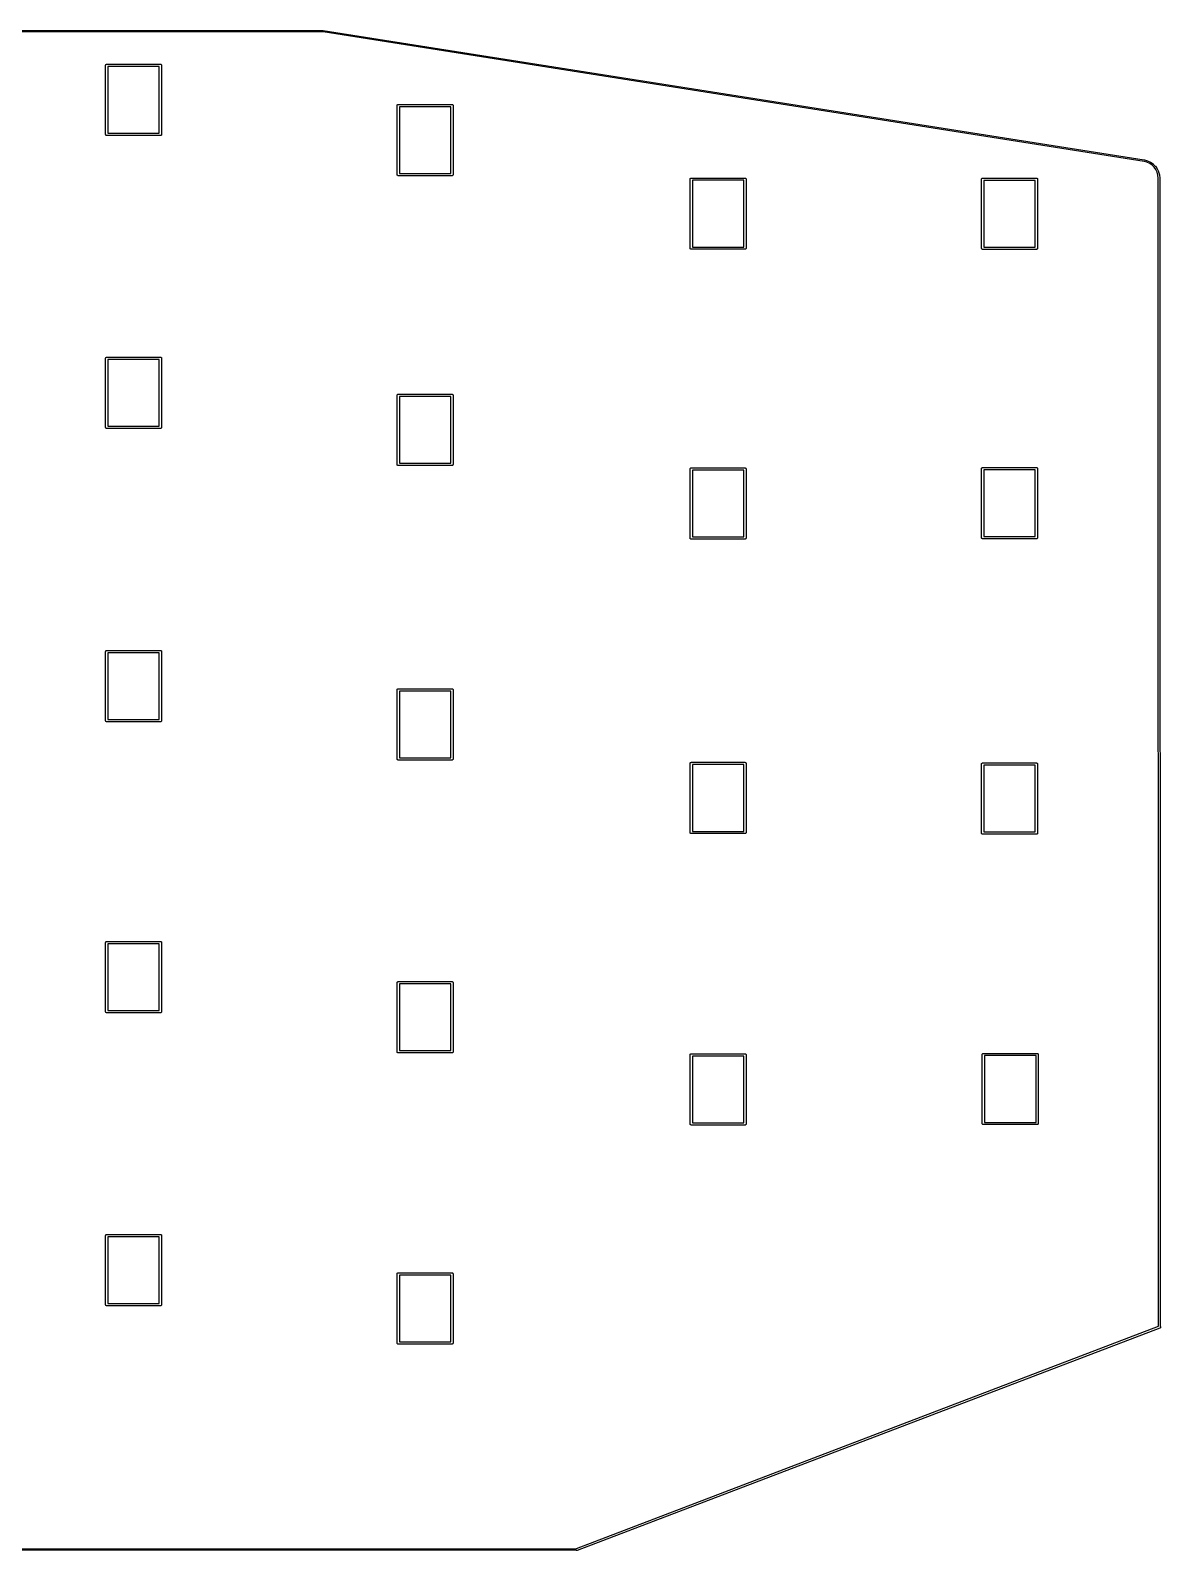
# Model space of a CAD drawing. Extents: x 78 to 226, y -147 to -35.
# Drawn here: x 151.9 to 225.5, y -134.1 to -34.9 of the extents above; entities that cross this region are included whole.
import ezdxf

# ---------------------------------------------------------------- set-up
doc = ezdxf.new("R2010")
doc.units = 0
doc.layers.add('BLACK', color=7, linetype='CONTINUOUS')

msp = doc.modelspace()

# ---------------------------------------------------------------- linework, layer by layer
at = {"layer": 'BLACK', "linetype": 'CONTINUOUS'}
for p, q in [((149.001, -34.95), (170.947, -34.95)), ((170.946, -35.05), (149.001, -35.05)), ((224.465, -43.4942), (170.946, -35.05)), ((170.947, -34.95), (170.948, -34.9498)), ((170.948, -34.9498), (170.951, -34.95)), ((170.951, -34.95), (170.952, -34.95)), ((170.952, -34.95), (170.954, -34.9501)), ((170.954, -34.9501), (170.955, -34.9502)), ((170.955, -34.9502), (170.956, -34.9504)), ((170.956, -34.9504), (170.96, -34.9507)), ((170.96, -34.9507), (170.961, -34.9511)), ((170.961, -34.9511), (224.484, -43.3958)), ((156.775, -37.2308), (156.776, -37.2161)), ((156.775, -37.2345), (156.775, -37.2308)), ((156.775, -41.7271), (156.775, -37.2345)), ((156.776, -37.2161), (156.78, -37.202)), ((156.78, -37.202), (156.787, -37.1889)), ((156.787, -37.1889), (156.797, -37.1775)), ((156.797, -37.1775), (156.808, -37.1681)), ((156.808, -37.1681), (156.821, -37.1612)), ((156.821, -37.1612), (156.835, -37.1569)), ((156.835, -37.1569), (156.846, -37.1558)), ((156.846, -37.1558), (156.85, -37.1554)), ((156.85, -37.1554), (156.854, -37.1558)), ((156.854, -37.1558), (160.346, -37.1558)), ((156.925, -37.3058), (156.925, -41.6558)), ((160.275, -37.3058), (156.925, -37.3058)), ((160.275, -41.6558), (160.275, -37.3058)), ((160.346, -37.1558), (160.35, -37.1554)), ((160.35, -37.1554), (160.354, -37.1558)), ((160.354, -37.1558), (160.365, -37.1569)), ((160.365, -37.1569), (160.379, -37.1612)), ((160.379, -37.1612), (160.392, -37.1681)), ((160.392, -37.1681), (160.403, -37.1775)), ((160.403, -37.1775), (160.413, -37.1889)), ((160.413, -37.1889), (160.42, -37.202)), ((160.42, -37.202), (160.424, -37.2161)), ((160.424, -37.2161), (160.425, -37.2308)), ((160.425, -37.2308), (160.425, -37.2345)), ((160.425, -37.2345), (160.425, -41.7271)), ((175.775, -39.85), (175.776, -39.8353)), ((175.775, -39.8537), (175.775, -39.85)), ((175.775, -44.3463), (175.775, -39.8537)), ((175.776, -39.8353), (175.78, -39.8212)), ((175.78, -39.8212), (175.787, -39.8081)), ((175.787, -39.8081), (175.797, -39.7967)), ((175.797, -39.7967), (175.808, -39.7873)), ((175.808, -39.7873), (175.821, -39.7804)), ((175.821, -39.7804), (175.835, -39.7761)), ((175.835, -39.7761), (175.846, -39.775)), ((175.846, -39.775), (175.85, -39.7746)), ((175.85, -39.7746), (175.854, -39.775)), ((175.854, -39.775), (179.346, -39.775)), ((175.925, -39.925), (175.925, -44.275)), ((179.275, -39.925), (175.925, -39.925)), ((179.275, -44.275), (179.275, -39.925)), ((179.346, -39.775), (179.35, -39.7746)), ((179.35, -39.7746), (179.354, -39.775)), ((179.354, -39.775), (179.365, -39.7761)), ((179.365, -39.7761), (179.379, -39.7804)), ((179.379, -39.7804), (179.392, -39.7873)), ((179.392, -39.7873), (179.403, -39.7967)), ((179.403, -39.7967), (179.413, -39.8081)), ((179.413, -39.8081), (179.42, -39.8212)), ((179.42, -39.8212), (179.424, -39.8353)), ((179.424, -39.8353), (179.425, -39.85)), ((179.425, -39.85), (179.425, -39.8537)), ((179.425, -39.8537), (179.425, -44.3463)), ((156.775, -41.7308), (156.775, -41.7271)), ((156.776, -41.7455), (156.775, -41.7308)), ((156.78, -41.7596), (156.776, -41.7455)), ((156.787, -41.7727), (156.78, -41.7596)), ((156.797, -41.7841), (156.787, -41.7727)), ((156.808, -41.7935), (156.797, -41.7841)), ((156.821, -41.8004), (156.808, -41.7935)), ((156.835, -41.8047), (156.821, -41.8004)), ((156.85, -41.8062), (156.835, -41.8047)), ((156.854, -41.8058), (156.85, -41.8062)), ((160.346, -41.8058), (156.854, -41.8058)), ((156.925, -41.6558), (160.275, -41.6558)), ((160.35, -41.8062), (160.346, -41.8058)), ((160.354, -41.8058), (160.35, -41.8062)), ((160.365, -41.8047), (160.354, -41.8058)), ((160.379, -41.8004), (160.365, -41.8047)), ((160.392, -41.7935), (160.379, -41.8004)), ((160.403, -41.7841), (160.392, -41.7935)), ((160.413, -41.7727), (160.403, -41.7841)), ((160.42, -41.7596), (160.413, -41.7727)), ((160.424, -41.7455), (160.42, -41.7596)), ((160.425, -41.7308), (160.424, -41.7455)), ((160.425, -41.7271), (160.425, -41.7308)), ((224.66, -43.5441), (224.465, -43.4942)), ((224.484, -43.3958), (224.485, -43.3961)), ((224.485, -43.3961), (224.486, -43.3961)), ((224.486, -43.3961), (224.486, -43.3961)), ((224.486, -43.3961), (224.488, -43.3968)), ((224.488, -43.3968), (224.687, -43.4476)), ((224.837, -43.6251), (224.66, -43.5441)), ((224.687, -43.4476), (224.689, -43.4479)), ((224.689, -43.4479), (224.691, -43.4488)), ((224.691, -43.4488), (224.692, -43.4489)), ((224.692, -43.4489), (224.694, -43.4497)), ((224.694, -43.4497), (224.696, -43.4503)), ((224.696, -43.4503), (224.696, -43.4505)), ((224.696, -43.4505), (224.699, -43.4515)), ((224.699, -43.4515), (224.701, -43.4525)), ((224.701, -43.4525), (224.88, -43.5348)), ((224.88, -43.5348), (224.882, -43.5354)), ((224.882, -43.5354), (224.884, -43.5368)), ((224.884, -43.5368), (224.885, -43.537)), ((224.885, -43.537), (224.887, -43.538)), ((224.887, -43.538), (224.888, -43.539)), ((224.888, -43.539), (224.889, -43.5393)), ((224.889, -43.5393), (224.891, -43.5408)), ((224.891, -43.5408), (224.893, -43.5421)), ((224.893, -43.5421), (225.053, -43.6528)), ((175.775, -44.35), (175.775, -44.3463)), ((175.776, -44.3647), (175.775, -44.35)), ((175.78, -44.3788), (175.776, -44.3647)), ((175.787, -44.3919), (175.78, -44.3788)), ((175.793, -44.3994), (175.787, -44.3919)), ((175.797, -44.4033), (175.793, -44.3994)), ((175.808, -44.4127), (175.797, -44.4033)), ((175.821, -44.4196), (175.808, -44.4127)), ((175.835, -44.4239), (175.821, -44.4196)), ((175.85, -44.4254), (175.835, -44.4239)), ((175.854, -44.425), (175.85, -44.4254)), ((179.346, -44.425), (175.854, -44.425)), ((175.925, -44.275), (179.275, -44.275)), ((179.35, -44.4254), (179.346, -44.425)), ((179.354, -44.425), (179.35, -44.4254)), ((179.359, -44.4244), (179.354, -44.425)), ((179.365, -44.4239), (179.359, -44.4244)), ((179.379, -44.4196), (179.365, -44.4239)), ((179.392, -44.4127), (179.379, -44.4196)), ((179.403, -44.4033), (179.392, -44.4127)), ((179.413, -44.3919), (179.403, -44.4033)), ((179.42, -44.3788), (179.413, -44.3919)), ((179.424, -44.3647), (179.42, -44.3788)), ((179.425, -44.3537), (179.424, -44.3647)), ((179.425, -44.3463), (179.425, -44.35)), ((179.425, -44.35), (179.425, -44.3537)), ((179.425, -44.3537), (179.425, -44.3537)), ((194.887, -44.6081), (194.897, -44.5967)), ((194.897, -44.5967), (194.908, -44.5873)), ((194.908, -44.5873), (194.921, -44.5804)), ((194.921, -44.5804), (194.935, -44.5761)), ((194.935, -44.5761), (194.946, -44.575)), ((194.946, -44.575), (194.95, -44.5746)), ((194.95, -44.5746), (194.954, -44.575)), ((194.954, -44.575), (198.446, -44.575)), ((198.446, -44.575), (198.45, -44.5746)), ((198.45, -44.5746), (198.454, -44.575)), ((198.454, -44.575), (198.465, -44.5761)), ((198.465, -44.5761), (198.479, -44.5804)), ((198.479, -44.5804), (198.492, -44.5873)), ((198.492, -44.5873), (198.503, -44.5967)), ((198.503, -44.5967), (198.513, -44.6081)), ((213.887, -44.6095), (213.897, -44.5981)), ((213.897, -44.5981), (213.908, -44.5887)), ((213.908, -44.5887), (213.921, -44.5818)), ((213.921, -44.5818), (213.935, -44.5775)), ((213.935, -44.5775), (213.946, -44.5764)), ((213.946, -44.5764), (213.95, -44.576)), ((213.95, -44.576), (213.954, -44.5764)), ((213.954, -44.5764), (217.446, -44.5764)), ((217.446, -44.5764), (217.45, -44.576)), ((217.45, -44.576), (217.454, -44.5764)), ((217.454, -44.5764), (217.465, -44.5775)), ((217.465, -44.5775), (217.479, -44.5818)), ((217.479, -44.5818), (217.492, -44.5887)), ((217.492, -44.5887), (217.503, -44.5981)), ((217.503, -44.5981), (217.513, -44.6095)), ((224.995, -43.7342), (224.837, -43.6251)), ((225.13, -43.8681), (224.995, -43.7342)), ((225.053, -43.6528), (225.054, -43.6537)), ((225.054, -43.6537), (225.057, -43.6556)), ((225.057, -43.6556), (225.057, -43.6559)), ((225.057, -43.6559), (225.059, -43.6571)), ((225.059, -43.6571), (225.06, -43.6583)), ((225.06, -43.6583), (225.06, -43.6587)), ((225.06, -43.6587), (225.063, -43.6607)), ((225.063, -43.6607), (225.064, -43.6622)), ((225.064, -43.6622), (225.201, -43.7979)), ((225.241, -44.0233), (225.13, -43.8681)), ((225.201, -43.7979), (225.203, -43.799)), ((225.203, -43.799), (225.205, -43.8013)), ((225.205, -43.8013), (225.205, -43.8017)), ((225.205, -43.8017), (225.206, -43.8032)), ((225.206, -43.8032), (225.208, -43.8046)), ((225.208, -43.8046), (225.208, -43.8051)), ((225.208, -43.8051), (225.21, -43.8074)), ((225.21, -43.8074), (225.211, -43.8091)), ((225.211, -43.8091), (225.323, -43.9663)), ((225.323, -44.1962), (225.241, -44.0233)), ((225.323, -43.9663), (225.324, -43.9677)), ((225.375, -44.3836), (225.323, -44.1962)), ((225.324, -43.9677), (225.326, -43.9703)), ((225.326, -43.9703), (225.326, -43.9708)), ((225.326, -43.9708), (225.327, -43.9724)), ((225.327, -43.9724), (225.328, -43.974)), ((225.328, -43.974), (225.328, -43.9746)), ((225.328, -43.9746), (225.33, -43.9772)), ((225.33, -43.9772), (225.33, -43.979)), ((225.33, -43.979), (225.414, -44.1545)), ((225.393, -44.5842), (225.375, -44.3836)), ((225.42, -119.439), (225.393, -44.5842)), ((225.414, -44.1545), (225.415, -44.1561)), ((225.415, -44.1561), (225.416, -44.1589)), ((225.416, -44.1589), (225.416, -44.1593)), ((225.416, -44.1593), (225.417, -44.1612)), ((225.417, -44.1612), (225.418, -44.163)), ((225.418, -44.163), (225.418, -44.1635)), ((225.418, -44.1635), (225.419, -44.1663)), ((225.419, -44.1663), (225.419, -44.1682)), ((225.419, -44.1682), (225.472, -44.3585)), ((225.472, -44.3585), (225.473, -44.3604)), ((225.473, -44.3604), (225.473, -44.3632)), ((225.473, -44.3632), (225.473, -44.3636)), ((225.473, -44.3636), (225.474, -44.3656)), ((225.474, -44.3656), (225.474, -44.3676)), ((225.474, -44.3676), (225.474, -44.368)), ((225.474, -44.368), (225.474, -44.3709)), ((225.474, -44.3709), (225.474, -44.3729)), ((225.474, -44.3729), (225.493, -44.5772)), ((225.493, -44.5772), (225.493, -44.5794)), ((225.493, -44.5794), (225.493, -44.5796)), ((225.493, -44.5796), (225.493, -44.5798)), ((225.493, -44.5798), (225.493, -44.5819)), ((225.493, -44.5819), (225.52, -119.444)), ((194.875, -44.65), (194.876, -44.6353)), ((194.875, -44.6537), (194.875, -44.65)), ((194.875, -49.1463), (194.875, -44.6537)), ((194.876, -44.6353), (194.88, -44.6212)), ((194.88, -44.6212), (194.887, -44.6081)), ((195.025, -44.725), (195.025, -49.075)), ((198.375, -44.725), (195.025, -44.725)), ((198.375, -49.075), (198.375, -44.725)), ((198.513, -44.6081), (198.52, -44.6212)), ((198.52, -44.6212), (198.524, -44.6353)), ((198.524, -44.6353), (198.525, -44.65)), ((198.525, -44.65), (198.525, -44.6537)), ((198.525, -44.6537), (198.525, -49.1463)), ((213.875, -44.6514), (213.876, -44.6367)), ((213.875, -44.6551), (213.875, -44.6514)), ((213.875, -49.1477), (213.875, -44.6551)), ((213.876, -44.6367), (213.88, -44.6226)), ((213.88, -44.6226), (213.887, -44.6095)), ((214.025, -44.7264), (214.025, -49.0764)), ((217.375, -44.7264), (214.025, -44.7264)), ((217.375, -49.0764), (217.375, -44.7264)), ((217.513, -44.6095), (217.52, -44.6226)), ((217.52, -44.6226), (217.524, -44.6367)), ((217.524, -44.6367), (217.525, -44.6514)), ((217.525, -44.6514), (217.525, -44.6551)), ((217.525, -44.6551), (217.525, -49.1477)), ((194.875, -49.15), (194.875, -49.1463)), ((194.876, -49.1647), (194.875, -49.15)), ((194.88, -49.1788), (194.876, -49.1647)), ((194.887, -49.1919), (194.88, -49.1788)), ((194.897, -49.2033), (194.887, -49.1919)), ((194.908, -49.2127), (194.897, -49.2033)), ((194.921, -49.2196), (194.908, -49.2127)), ((194.935, -49.2239), (194.921, -49.2196)), ((194.95, -49.2254), (194.935, -49.2239)), ((194.954, -49.225), (194.95, -49.2254)), ((198.446, -49.225), (194.954, -49.225)), ((195.025, -49.075), (198.375, -49.075)), ((198.45, -49.2254), (198.446, -49.225)), ((198.454, -49.225), (198.45, -49.2254)), ((198.465, -49.2239), (198.454, -49.225)), ((198.479, -49.2196), (198.465, -49.2239)), ((198.492, -49.2127), (198.479, -49.2196)), ((198.503, -49.2033), (198.492, -49.2127)), ((198.513, -49.1919), (198.503, -49.2033)), ((198.52, -49.1788), (198.513, -49.1919)), ((198.524, -49.1647), (198.52, -49.1788)), ((198.525, -49.15), (198.524, -49.1647)), ((198.525, -49.1463), (198.525, -49.15)), ((213.875, -49.1514), (213.875, -49.1477)), ((213.876, -49.1661), (213.875, -49.1514)), ((213.88, -49.1802), (213.876, -49.1661)), ((213.887, -49.1933), (213.88, -49.1802)), ((213.896, -49.2033), (213.887, -49.1933)), ((213.897, -49.2047), (213.896, -49.2033)), ((213.908, -49.2141), (213.897, -49.2047)), ((213.921, -49.221), (213.908, -49.2141)), ((213.935, -49.2253), (213.921, -49.221)), ((213.95, -49.2268), (213.935, -49.2253)), ((213.954, -49.2264), (213.95, -49.2268)), ((217.446, -49.2264), (213.954, -49.2264)), ((214.025, -49.0764), (217.375, -49.0764)), ((217.45, -49.2268), (217.446, -49.2264)), ((217.454, -49.2264), (217.45, -49.2268)), ((217.465, -49.2253), (217.454, -49.2264)), ((217.479, -49.221), (217.465, -49.2253)), ((217.492, -49.2141), (217.479, -49.221)), ((217.503, -49.2047), (217.492, -49.2141)), ((217.513, -49.1933), (217.503, -49.2047)), ((217.52, -49.1802), (217.513, -49.1933)), ((217.524, -49.1661), (217.52, -49.1802)), ((217.525, -49.1514), (217.524, -49.1661)), ((217.525, -49.1477), (217.525, -49.1514)), ((156.775, -56.3308), (156.776, -56.3161)), ((156.775, -56.3345), (156.775, -56.3308)), ((156.775, -60.8271), (156.775, -56.3345)), ((156.776, -56.3161), (156.78, -56.302)), ((156.78, -56.302), (156.787, -56.2889)), ((156.787, -56.2889), (156.797, -56.2775)), ((156.797, -56.2775), (156.808, -56.2681)), ((156.808, -56.2681), (156.821, -56.2612)), ((156.821, -56.2612), (156.835, -56.2569)), ((156.835, -56.2569), (156.846, -56.2558)), ((156.846, -56.2558), (156.85, -56.2554)), ((156.85, -56.2554), (156.854, -56.2558)), ((156.854, -56.2558), (160.346, -56.2558)), ((156.925, -56.4058), (156.925, -60.7558)), ((160.275, -56.4058), (156.925, -56.4058)), ((160.275, -60.7558), (160.275, -56.4058)), ((160.346, -56.2558), (160.35, -56.2554)), ((160.35, -56.2554), (160.354, -56.2558)), ((160.354, -56.2558), (160.365, -56.2569)), ((160.365, -56.2569), (160.379, -56.2612)), ((160.379, -56.2612), (160.392, -56.2681)), ((160.392, -56.2681), (160.403, -56.2775)), ((160.403, -56.2775), (160.413, -56.2889)), ((160.413, -56.2889), (160.42, -56.302)), ((160.42, -56.302), (160.424, -56.3161)), ((160.424, -56.3161), (160.425, -56.3308)), ((160.425, -56.3308), (160.425, -56.3345)), ((160.425, -56.3345), (160.425, -60.8271)), ((175.775, -58.7484), (175.776, -58.7337)), ((175.775, -58.7521), (175.775, -58.7484)), ((175.775, -63.2447), (175.775, -58.7521)), ((175.776, -58.7337), (175.78, -58.7196)), ((175.78, -58.7196), (175.787, -58.7065)), ((175.787, -58.7065), (175.797, -58.6951)), ((175.797, -58.6951), (175.808, -58.6857)), ((175.808, -58.6857), (175.821, -58.6788)), ((175.821, -58.6788), (175.835, -58.6745)), ((175.835, -58.6745), (175.846, -58.6734)), ((175.846, -58.6734), (175.85, -58.673)), ((175.85, -58.673), (175.854, -58.6734)), ((175.854, -58.6734), (179.346, -58.6734)), ((175.925, -58.8234), (175.925, -63.1734)), ((179.275, -58.8234), (175.925, -58.8234)), ((179.275, -63.1734), (179.275, -58.8234)), ((179.346, -58.6734), (179.35, -58.673)), ((179.35, -58.673), (179.354, -58.6734)), ((179.354, -58.6734), (179.365, -58.6745)), ((179.365, -58.6745), (179.379, -58.6788)), ((179.379, -58.6788), (179.392, -58.6857)), ((179.392, -58.6857), (179.403, -58.6951)), ((179.403, -58.6951), (179.413, -58.7065)), ((179.413, -58.7065), (179.42, -58.7196)), ((179.42, -58.7196), (179.424, -58.7337)), ((179.424, -58.7337), (179.425, -58.7484)), ((179.425, -58.7484), (179.425, -58.7521)), ((179.425, -58.7521), (179.425, -63.2447)), ((156.775, -60.8308), (156.775, -60.8271)), ((156.776, -60.8455), (156.775, -60.8308)), ((156.78, -60.8596), (156.776, -60.8455)), ((156.787, -60.8727), (156.78, -60.8596)), ((156.797, -60.8841), (156.787, -60.8727)), ((156.808, -60.8935), (156.797, -60.8841)), ((156.821, -60.9004), (156.808, -60.8935)), ((156.835, -60.9047), (156.821, -60.9004)), ((156.85, -60.9062), (156.835, -60.9047)), ((156.854, -60.9058), (156.85, -60.9062)), ((160.346, -60.9058), (156.854, -60.9058)), ((156.925, -60.7558), (160.275, -60.7558)), ((160.35, -60.9062), (160.346, -60.9058)), ((160.354, -60.9058), (160.35, -60.9062)), ((160.365, -60.9047), (160.354, -60.9058)), ((160.379, -60.9004), (160.365, -60.9047)), ((160.392, -60.8935), (160.379, -60.9004)), ((160.403, -60.8841), (160.392, -60.8935)), ((160.413, -60.8727), (160.403, -60.8841)), ((160.42, -60.8596), (160.413, -60.8727)), ((160.424, -60.8455), (160.42, -60.8596)), ((160.425, -60.8308), (160.424, -60.8455)), ((160.425, -60.8271), (160.425, -60.8308)), ((175.775, -63.2484), (175.775, -63.2447)), ((175.776, -63.2631), (175.775, -63.2484)), ((175.78, -63.2772), (175.776, -63.2631)), ((175.787, -63.2903), (175.78, -63.2772)), ((175.797, -63.3017), (175.787, -63.2903)), ((175.808, -63.3111), (175.797, -63.3017)), ((175.821, -63.318), (175.808, -63.3111)), ((175.835, -63.3223), (175.821, -63.318)), ((175.85, -63.3238), (175.835, -63.3223)), ((175.854, -63.3234), (175.85, -63.3238)), ((179.346, -63.3234), (175.854, -63.3234)), ((175.925, -63.1734), (179.275, -63.1734)), ((179.35, -63.3238), (179.346, -63.3234)), ((179.354, -63.3234), (179.35, -63.3238)), ((179.365, -63.3223), (179.354, -63.3234)), ((179.379, -63.318), (179.365, -63.3223)), ((179.392, -63.3111), (179.379, -63.318)), ((179.403, -63.3017), (179.392, -63.3111)), ((179.413, -63.2903), (179.403, -63.3017)), ((179.42, -63.2772), (179.413, -63.2903)), ((179.424, -63.2631), (179.42, -63.2772)), ((179.425, -63.2484), (179.424, -63.2631)), ((179.425, -63.2447), (179.425, -63.2484)), ((194.875, -63.55), (194.876, -63.5353)), ((194.875, -63.5537), (194.875, -63.55)), ((194.875, -68.0463), (194.875, -63.5537)), ((194.876, -63.5353), (194.88, -63.5212)), ((194.88, -63.5212), (194.887, -63.5081)), ((194.887, -63.5081), (194.897, -63.4967)), ((194.897, -63.4967), (194.908, -63.4873)), ((194.908, -63.4873), (194.921, -63.4804)), ((194.921, -63.4804), (194.935, -63.4761)), ((194.935, -63.4761), (194.946, -63.475)), ((194.946, -63.475), (194.95, -63.4746)), ((194.95, -63.4746), (194.954, -63.475)), ((194.954, -63.475), (198.446, -63.475)), ((195.025, -63.625), (195.025, -67.975)), ((198.375, -63.625), (195.025, -63.625)), ((198.375, -67.975), (198.375, -63.625)), ((198.446, -63.475), (198.45, -63.4746)), ((198.45, -63.4746), (198.454, -63.475)), ((198.454, -63.475), (198.465, -63.4761)), ((198.465, -63.4761), (198.479, -63.4804)), ((198.479, -63.4804), (198.492, -63.4873)), ((198.492, -63.4873), (198.503, -63.4967)), ((198.503, -63.4967), (198.513, -63.5081)), ((198.513, -63.5081), (198.52, -63.5212)), ((198.52, -63.5212), (198.524, -63.5353)), ((198.524, -63.5353), (198.525, -63.55)), ((198.525, -63.55), (198.525, -63.5537)), ((198.525, -63.5537), (198.525, -68.0463)), ((213.875, -63.526), (213.876, -63.5113)), ((213.875, -63.5297), (213.875, -63.526)), ((213.875, -68.0223), (213.875, -63.5297)), ((213.876, -63.5113), (213.88, -63.4972)), ((213.88, -63.4972), (213.887, -63.4841)), ((213.887, -63.4841), (213.897, -63.4727)), ((213.897, -63.4727), (213.908, -63.4633)), ((213.908, -63.4633), (213.921, -63.4564)), ((213.921, -63.4564), (213.935, -63.4521)), ((213.935, -63.4521), (213.946, -63.451)), ((213.946, -63.451), (213.95, -63.4506)), ((213.95, -63.4506), (213.954, -63.451)), ((213.954, -63.451), (217.446, -63.451)), ((214.025, -63.601), (214.025, -67.951)), ((217.375, -63.601), (214.025, -63.601)), ((217.375, -67.951), (217.375, -63.601)), ((217.446, -63.451), (217.45, -63.4506)), ((217.45, -63.4506), (217.454, -63.451)), ((217.454, -63.451), (217.465, -63.4521)), ((217.465, -63.4521), (217.479, -63.4564)), ((217.479, -63.4564), (217.492, -63.4633)), ((217.492, -63.4633), (217.503, -63.4727)), ((217.503, -63.4727), (217.513, -63.4841)), ((217.513, -63.4841), (217.52, -63.4972)), ((217.52, -63.4972), (217.524, -63.5113)), ((217.524, -63.5113), (217.525, -63.526)), ((217.525, -63.526), (217.525, -63.5297)), ((217.525, -63.5297), (217.525, -68.0223)), ((194.875, -68.05), (194.875, -68.0463)), ((194.876, -68.0647), (194.875, -68.05)), ((194.88, -68.0788), (194.876, -68.0647)), ((194.887, -68.0919), (194.88, -68.0788)), ((194.895, -68.1014), (194.887, -68.0919)), ((194.897, -68.1033), (194.895, -68.1014)), ((194.908, -68.1127), (194.897, -68.1033)), ((194.921, -68.1196), (194.908, -68.1127)), ((194.935, -68.1239), (194.921, -68.1196)), ((194.95, -68.1254), (194.935, -68.1239)), ((194.954, -68.125), (194.95, -68.1254)), ((198.446, -68.125), (194.954, -68.125)), ((195.025, -67.975), (198.375, -67.975)), ((198.45, -68.1254), (198.446, -68.125)), ((198.454, -68.125), (198.45, -68.1254)), ((198.465, -68.1239), (198.454, -68.125)), ((198.479, -68.1196), (198.465, -68.1239)), ((198.492, -68.1127), (198.479, -68.1196)), ((198.503, -68.1033), (198.492, -68.1127)), ((198.513, -68.0919), (198.503, -68.1033)), ((198.52, -68.0788), (198.513, -68.0919)), ((198.524, -68.0647), (198.52, -68.0788)), ((198.525, -68.05), (198.524, -68.0647)), ((198.525, -68.0463), (198.525, -68.05)), ((213.875, -68.026), (213.875, -68.0223)), ((213.876, -68.0407), (213.875, -68.026)), ((213.88, -68.0548), (213.876, -68.0407)), ((213.887, -68.0679), (213.88, -68.0548)), ((213.896, -68.0788), (213.887, -68.0679)), ((213.897, -68.0793), (213.896, -68.0788)), ((213.908, -68.0887), (213.897, -68.0793)), ((213.921, -68.0956), (213.908, -68.0887)), ((213.935, -68.0999), (213.921, -68.0956)), ((213.95, -68.1014), (213.935, -68.0999)), ((213.954, -68.101), (213.95, -68.1014)), ((217.446, -68.101), (213.954, -68.101)), ((214.025, -67.951), (217.375, -67.951)), ((217.45, -68.1014), (217.446, -68.101)), ((217.454, -68.101), (217.45, -68.1014)), ((217.465, -68.0999), (217.454, -68.101)), ((217.479, -68.0956), (217.465, -68.0999)), ((217.492, -68.0887), (217.479, -68.0956)), ((217.503, -68.0793), (217.492, -68.0887)), ((217.513, -68.0679), (217.503, -68.0793)), ((217.52, -68.0548), (217.513, -68.0679)), ((217.524, -68.0407), (217.52, -68.0548)), ((217.525, -68.026), (217.524, -68.0407)), ((217.525, -68.0223), (217.525, -68.026)), ((156.775, -75.4562), (156.776, -75.4415)), ((156.775, -75.4599), (156.775, -75.4562)), ((156.775, -79.9525), (156.775, -75.4599)), ((156.776, -75.4415), (156.78, -75.4274)), ((156.78, -75.4274), (156.787, -75.4143)), ((156.787, -75.4143), (156.797, -75.4029)), ((156.797, -75.4029), (156.808, -75.3935)), ((156.808, -75.3935), (156.821, -75.3866)), ((156.821, -75.3866), (156.835, -75.3823)), ((156.835, -75.3823), (156.846, -75.3812)), ((156.846, -75.3812), (156.85, -75.3808)), ((156.85, -75.3808), (156.854, -75.3812)), ((156.854, -75.3812), (160.346, -75.3812)), ((156.925, -75.5312), (156.925, -79.8812)), ((160.275, -75.5312), (156.925, -75.5312)), ((160.275, -79.8812), (160.275, -75.5312)), ((160.346, -75.3812), (160.35, -75.3808)), ((160.35, -75.3808), (160.354, -75.3812)), ((160.354, -75.3812), (160.365, -75.3823)), ((160.365, -75.3823), (160.379, -75.3866)), ((160.379, -75.3866), (160.392, -75.3935)), ((160.392, -75.3935), (160.403, -75.4029)), ((160.403, -75.4029), (160.413, -75.4143)), ((160.413, -75.4143), (160.42, -75.4274)), ((160.42, -75.4274), (160.424, -75.4415)), ((160.424, -75.4415), (160.425, -75.4562)), ((160.425, -75.4562), (160.425, -75.4599)), ((160.425, -75.4599), (160.425, -79.9525)), ((175.775, -77.95), (175.776, -77.9353)), ((175.775, -77.9537), (175.775, -77.95)), ((175.775, -82.4463), (175.775, -77.9537)), ((175.776, -77.9353), (175.78, -77.9212)), ((175.78, -77.9212), (175.787, -77.9081)), ((175.787, -77.9081), (175.797, -77.8967)), ((175.797, -77.8967), (175.808, -77.8873)), ((175.808, -77.8873), (175.821, -77.8804)), ((175.821, -77.8804), (175.835, -77.8761)), ((175.835, -77.8761), (175.846, -77.875)), ((175.846, -77.875), (175.85, -77.8746)), ((175.85, -77.8746), (175.854, -77.875)), ((175.854, -77.875), (179.346, -77.875)), ((175.925, -78.025), (175.925, -82.375)), ((179.275, -78.025), (175.925, -78.025)), ((179.275, -82.375), (179.275, -78.025)), ((179.346, -77.875), (179.35, -77.8746)), ((179.35, -77.8746), (179.354, -77.875)), ((179.354, -77.875), (179.365, -77.8761)), ((179.365, -77.8761), (179.379, -77.8804)), ((179.379, -77.8804), (179.392, -77.8873)), ((179.392, -77.8873), (179.403, -77.8967)), ((179.403, -77.8967), (179.413, -77.9081)), ((179.413, -77.9081), (179.42, -77.9212)), ((179.42, -77.9212), (179.424, -77.9353)), ((179.424, -77.9353), (179.425, -77.95)), ((179.425, -77.95), (179.425, -77.9537)), ((179.425, -77.9537), (179.425, -82.4463)), ((156.775, -79.9562), (156.775, -79.9525)), ((156.776, -79.9709), (156.775, -79.9562)), ((156.78, -79.985), (156.776, -79.9709)), ((156.787, -79.9981), (156.78, -79.985)), ((156.797, -80.0095), (156.787, -79.9981)), ((156.808, -80.0189), (156.797, -80.0095)), ((156.821, -80.0258), (156.808, -80.0189)), ((156.835, -80.0301), (156.821, -80.0258)), ((156.85, -80.0316), (156.835, -80.0301)), ((156.854, -80.0312), (156.85, -80.0316)), ((160.346, -80.0312), (156.854, -80.0312)), ((156.925, -79.8812), (160.275, -79.8812)), ((160.35, -80.0316), (160.346, -80.0312)), ((160.354, -80.0312), (160.35, -80.0316)), ((160.365, -80.0301), (160.354, -80.0312)), ((160.379, -80.0258), (160.365, -80.0301)), ((160.392, -80.0189), (160.379, -80.0258)), ((160.403, -80.0095), (160.392, -80.0189)), ((160.413, -79.9981), (160.403, -80.0095)), ((160.42, -79.985), (160.413, -79.9981)), ((160.424, -79.9709), (160.42, -79.985)), ((160.425, -79.9562), (160.424, -79.9709)), ((160.425, -79.9525), (160.425, -79.9562)), ((175.775, -82.45), (175.775, -82.4463)), ((175.776, -82.4647), (175.775, -82.45)), ((175.78, -82.4788), (175.776, -82.4647)), ((175.787, -82.4919), (175.78, -82.4788)), ((175.797, -82.5033), (175.787, -82.4919)), ((175.808, -82.5127), (175.797, -82.5033)), ((175.821, -82.5196), (175.808, -82.5127)), ((175.835, -82.5239), (175.821, -82.5196)), ((175.85, -82.5254), (175.835, -82.5239)), ((175.854, -82.525), (175.85, -82.5254)), ((179.346, -82.525), (175.854, -82.525)), ((175.925, -82.375), (179.275, -82.375)), ((179.35, -82.5254), (179.346, -82.525)), ((179.354, -82.525), (179.35, -82.5254)), ((179.365, -82.5239), (179.354, -82.525)), ((179.379, -82.5196), (179.365, -82.5239)), ((179.392, -82.5127), (179.379, -82.5196)), ((179.403, -82.5033), (179.392, -82.5127)), ((179.413, -82.4919), (179.403, -82.5033)), ((179.42, -82.4788), (179.413, -82.4919)), ((179.424, -82.4647), (179.42, -82.4788)), ((179.425, -82.45), (179.424, -82.4647)), ((179.425, -82.4463), (179.425, -82.45)), ((194.875, -82.75), (194.876, -82.7353)), ((194.875, -82.7537), (194.875, -82.75)), ((194.875, -87.2463), (194.875, -82.7537)), ((194.876, -82.7353), (194.88, -82.7212)), ((194.88, -82.7212), (194.887, -82.7081)), ((194.887, -82.7081), (194.897, -82.6967)), ((194.897, -82.6967), (194.908, -82.6873)), ((194.908, -82.6873), (194.921, -82.6804)), ((194.921, -82.6804), (194.935, -82.6761)), ((194.935, -82.6761), (194.946, -82.675)), ((194.946, -82.675), (194.95, -82.6746)), ((194.95, -82.6746), (194.954, -82.675)), ((194.954, -82.675), (198.446, -82.675)), ((195.025, -82.825), (195.025, -87.175)), ((198.375, -82.825), (195.025, -82.825)), ((198.375, -87.175), (198.375, -82.825)), ((198.446, -82.675), (198.45, -82.6746)), ((198.45, -82.6746), (198.454, -82.675)), ((198.454, -82.675), (198.465, -82.6761)), ((198.465, -82.6761), (198.479, -82.6804)), ((198.479, -82.6804), (198.492, -82.6873)), ((198.492, -82.6873), (198.503, -82.6967)), ((198.503, -82.6967), (198.513, -82.7081)), ((198.513, -82.7081), (198.52, -82.7212)), ((198.52, -82.7212), (198.524, -82.7353)), ((198.524, -82.7353), (198.525, -82.75)), ((198.525, -82.75), (198.525, -82.7537)), ((198.525, -82.7537), (198.525, -87.2463)), ((213.875, -82.7895), (213.876, -82.7748)), ((213.875, -82.7932), (213.875, -82.7895)), ((213.875, -87.2858), (213.875, -82.7932)), ((213.876, -82.7748), (213.88, -82.7607)), ((213.88, -82.7607), (213.887, -82.7476)), ((213.887, -82.7476), (213.897, -82.7362)), ((213.897, -82.7362), (213.908, -82.7268)), ((213.908, -82.7268), (213.921, -82.7199)), ((213.921, -82.7199), (213.935, -82.7156)), ((213.935, -82.7156), (213.946, -82.7145)), ((213.946, -82.7145), (213.95, -82.7141)), ((213.95, -82.7141), (213.954, -82.7145)), ((213.954, -82.7145), (217.446, -82.7145)), ((214.025, -82.8645), (214.025, -87.2145)), ((217.375, -82.8645), (214.025, -82.8645)), ((217.375, -87.2145), (217.375, -82.8645)), ((217.446, -82.7145), (217.45, -82.7141)), ((217.45, -82.7141), (217.454, -82.7145)), ((217.454, -82.7145), (217.465, -82.7156)), ((217.465, -82.7156), (217.479, -82.7199)), ((217.479, -82.7199), (217.492, -82.7268)), ((217.492, -82.7268), (217.503, -82.7362)), ((217.503, -82.7362), (217.513, -82.7476)), ((217.513, -82.7476), (217.52, -82.7607)), ((217.52, -82.7607), (217.524, -82.7748)), ((217.524, -82.7748), (217.525, -82.7895)), ((217.525, -82.7895), (217.525, -82.7932)), ((217.525, -82.7932), (217.525, -87.2858)), ((195.025, -87.175), (198.375, -87.175)), ((214.025, -87.2145), (217.375, -87.2145)), ((194.875, -87.25), (194.875, -87.2463)), ((194.876, -87.2647), (194.875, -87.25)), ((194.88, -87.2788), (194.876, -87.2647)), ((194.887, -87.2919), (194.88, -87.2788)), ((194.897, -87.3033), (194.887, -87.2919)), ((194.908, -87.3127), (194.897, -87.3033)), ((194.921, -87.3196), (194.908, -87.3127)), ((194.935, -87.3239), (194.921, -87.3196)), ((194.95, -87.3254), (194.935, -87.3239)), ((194.954, -87.325), (194.95, -87.3254)), ((198.446, -87.325), (194.954, -87.325)), ((198.45, -87.3254), (198.446, -87.325)), ((198.454, -87.325), (198.45, -87.3254)), ((198.465, -87.3239), (198.454, -87.325)), ((198.479, -87.3196), (198.465, -87.3239)), ((198.492, -87.3127), (198.479, -87.3196)), ((198.503, -87.3033), (198.492, -87.3127)), ((198.513, -87.2919), (198.503, -87.3033)), ((198.52, -87.2788), (198.513, -87.2919)), ((198.524, -87.2647), (198.52, -87.2788)), ((198.525, -87.25), (198.524, -87.2647)), ((198.525, -87.2463), (198.525, -87.25)), ((213.875, -87.2895), (213.875, -87.2858)), ((213.876, -87.3042), (213.875, -87.2895)), ((213.88, -87.3183), (213.876, -87.3042)), ((213.887, -87.3314), (213.88, -87.3183)), ((213.897, -87.3428), (213.887, -87.3314)), ((213.908, -87.3522), (213.897, -87.3428)), ((213.921, -87.3591), (213.908, -87.3522)), ((213.935, -87.3634), (213.921, -87.3591)), ((213.95, -87.3649), (213.935, -87.3634)), ((213.954, -87.3645), (213.95, -87.3649)), ((217.446, -87.3645), (213.954, -87.3645)), ((217.45, -87.3649), (217.446, -87.3645)), ((217.454, -87.3645), (217.45, -87.3649)), ((217.465, -87.3634), (217.454, -87.3645)), ((217.479, -87.3591), (217.465, -87.3634)), ((217.492, -87.3522), (217.479, -87.3591)), ((217.503, -87.3428), (217.492, -87.3522)), ((217.513, -87.3314), (217.503, -87.3428)), ((217.52, -87.3183), (217.513, -87.3314)), ((217.524, -87.3042), (217.52, -87.3183)), ((217.525, -87.2895), (217.524, -87.3042)), ((217.525, -87.2858), (217.525, -87.2895)), ((156.775, -94.4308), (156.776, -94.4161)), ((156.775, -94.4345), (156.775, -94.4308)), ((156.775, -98.9271), (156.775, -94.4345)), ((156.776, -94.4161), (156.78, -94.402)), ((156.78, -94.402), (156.787, -94.3889)), ((156.787, -94.3889), (156.797, -94.3775)), ((156.797, -94.3775), (156.808, -94.3681)), ((156.808, -94.3681), (156.821, -94.3612)), ((156.821, -94.3612), (156.835, -94.3569)), ((156.835, -94.3569), (156.846, -94.3558)), ((156.846, -94.3558), (156.85, -94.3554)), ((156.85, -94.3554), (156.854, -94.3558)), ((156.854, -94.3558), (160.346, -94.3558)), ((156.925, -94.5058), (156.925, -98.8558)), ((160.275, -94.5058), (156.925, -94.5058)), ((160.275, -98.8558), (160.275, -94.5058)), ((160.346, -94.3558), (160.35, -94.3554)), ((160.35, -94.3554), (160.354, -94.3558)), ((160.354, -94.3558), (160.365, -94.3569)), ((160.365, -94.3569), (160.379, -94.3612)), ((160.379, -94.3612), (160.392, -94.3681)), ((160.392, -94.3681), (160.403, -94.3775)), ((160.403, -94.3775), (160.413, -94.3889)), ((160.413, -94.3889), (160.42, -94.402)), ((160.42, -94.402), (160.424, -94.4161)), ((160.424, -94.4161), (160.425, -94.4308)), ((160.425, -94.4308), (160.425, -94.4345)), ((160.425, -94.4345), (160.425, -98.9271)), ((175.775, -97.05), (175.776, -97.0353)), ((175.775, -97.0537), (175.775, -97.05)), ((175.775, -101.546), (175.775, -97.0537)), ((175.776, -97.0353), (175.78, -97.0212)), ((175.78, -97.0212), (175.787, -97.0081)), ((175.787, -97.0081), (175.797, -96.9967)), ((175.797, -96.9967), (175.808, -96.9873)), ((175.808, -96.9873), (175.821, -96.9804)), ((175.821, -96.9804), (175.835, -96.9761)), ((175.835, -96.9761), (175.846, -96.975)), ((175.846, -96.975), (175.85, -96.9746)), ((175.85, -96.9746), (175.854, -96.975)), ((175.854, -96.975), (179.346, -96.975)), ((175.925, -97.125), (175.925, -101.475)), ((179.275, -97.125), (175.925, -97.125)), ((179.275, -101.475), (179.275, -97.125)), ((179.346, -96.975), (179.35, -96.9746)), ((179.35, -96.9746), (179.354, -96.975)), ((179.354, -96.975), (179.365, -96.9761)), ((179.365, -96.9761), (179.379, -96.9804)), ((179.379, -96.9804), (179.392, -96.9873)), ((179.392, -96.9873), (179.403, -96.9967)), ((179.403, -96.9967), (179.413, -97.0081)), ((179.413, -97.0081), (179.42, -97.0212)), ((179.42, -97.0212), (179.424, -97.0353)), ((179.424, -97.0353), (179.425, -97.05)), ((179.425, -97.05), (179.425, -97.0537)), ((179.425, -97.0537), (179.425, -101.546)), ((156.775, -98.9308), (156.775, -98.9271)), ((156.776, -98.9455), (156.775, -98.9308)), ((156.78, -98.9596), (156.776, -98.9455)), ((156.787, -98.9727), (156.78, -98.9596)), ((156.797, -98.9841), (156.787, -98.9727)), ((156.808, -98.9935), (156.797, -98.9841)), ((156.821, -99.0004), (156.808, -98.9935)), ((156.835, -99.0047), (156.821, -99.0004)), ((156.85, -99.0062), (156.835, -99.0047)), ((156.854, -99.0058), (156.85, -99.0062)), ((160.346, -99.0058), (156.854, -99.0058)), ((156.925, -98.8558), (160.275, -98.8558)), ((160.35, -99.0062), (160.346, -99.0058)), ((160.354, -99.0058), (160.35, -99.0062)), ((160.365, -99.0047), (160.354, -99.0058)), ((160.379, -99.0004), (160.365, -99.0047)), ((160.392, -98.9935), (160.379, -99.0004)), ((160.403, -98.9841), (160.392, -98.9935)), ((160.413, -98.9727), (160.403, -98.9841)), ((160.42, -98.9596), (160.413, -98.9727)), ((160.424, -98.9455), (160.42, -98.9596)), ((160.425, -98.9308), (160.424, -98.9455)), ((160.425, -98.9271), (160.425, -98.9308)), ((175.775, -101.55), (175.775, -101.546)), ((175.776, -101.565), (175.775, -101.55)), ((175.78, -101.579), (175.776, -101.565)), ((175.787, -101.592), (175.78, -101.579)), ((175.797, -101.603), (175.787, -101.592)), ((175.808, -101.613), (175.797, -101.603)), ((175.821, -101.62), (175.808, -101.613)), ((175.835, -101.624), (175.821, -101.62)), ((175.85, -101.625), (175.835, -101.624)), ((175.854, -101.625), (175.85, -101.625)), ((179.346, -101.625), (175.854, -101.625)), ((175.925, -101.475), (179.275, -101.475)), ((179.35, -101.625), (179.346, -101.625)), ((179.354, -101.625), (179.35, -101.625)), ((179.365, -101.624), (179.354, -101.625)), ((179.379, -101.62), (179.365, -101.624)), ((179.392, -101.613), (179.379, -101.62)), ((179.403, -101.603), (179.392, -101.613)), ((179.413, -101.592), (179.403, -101.603)), ((179.42, -101.579), (179.413, -101.592)), ((179.424, -101.565), (179.42, -101.579)), ((179.425, -101.55), (179.424, -101.565)), ((179.425, -101.546), (179.425, -101.55)), ((194.875, -101.75), (194.876, -101.735)), ((194.875, -101.754), (194.875, -101.75)), ((194.875, -106.246), (194.875, -101.754)), ((194.876, -101.735), (194.88, -101.721)), ((194.88, -101.721), (194.887, -101.708)), ((194.887, -101.708), (194.897, -101.697)), ((194.897, -101.697), (194.908, -101.687)), ((194.908, -101.687), (194.921, -101.68)), ((194.921, -101.68), (194.935, -101.676)), ((194.935, -101.676), (194.946, -101.675)), ((194.946, -101.675), (194.95, -101.675)), ((194.95, -101.675), (194.954, -101.675)), ((194.954, -101.675), (198.446, -101.675)), ((195.025, -101.825), (195.025, -106.175)), ((198.375, -101.825), (195.025, -101.825)), ((198.375, -106.175), (198.375, -101.825)), ((198.446, -101.675), (198.45, -101.675)), ((198.45, -101.675), (198.454, -101.675)), ((198.454, -101.675), (198.465, -101.676)), ((198.465, -101.676), (198.479, -101.68)), ((198.479, -101.68), (198.492, -101.687)), ((198.492, -101.687), (198.503, -101.697)), ((198.503, -101.697), (198.513, -101.708)), ((198.513, -101.708), (198.52, -101.721)), ((198.52, -101.721), (198.524, -101.735)), ((198.524, -101.735), (198.525, -101.75)), ((198.525, -101.75), (198.525, -101.754)), ((198.525, -101.754), (198.525, -106.246)), ((213.925, -101.726), (213.926, -101.711)), ((213.925, -101.73), (213.925, -101.726)), ((213.925, -106.222), (213.925, -101.73)), ((213.926, -101.711), (213.93, -101.697)), ((213.93, -101.697), (213.937, -101.684)), ((213.937, -101.684), (213.947, -101.673)), ((213.947, -101.673), (213.958, -101.663)), ((213.958, -101.663), (213.971, -101.656)), ((213.971, -101.656), (213.985, -101.652)), ((213.985, -101.652), (213.996, -101.651)), ((213.996, -101.651), (214, -101.651)), ((214, -101.651), (214.004, -101.651)), ((214.004, -101.651), (217.496, -101.651)), ((214.075, -101.801), (214.075, -106.151)), ((217.425, -101.801), (214.075, -101.801)), ((217.425, -106.151), (217.425, -101.801)), ((217.496, -101.651), (217.5, -101.651)), ((217.5, -101.651), (217.504, -101.651)), ((217.504, -101.651), (217.515, -101.652)), ((217.515, -101.652), (217.529, -101.656)), ((217.529, -101.656), (217.542, -101.663)), ((217.542, -101.663), (217.553, -101.673)), ((217.553, -101.673), (217.563, -101.684)), ((217.563, -101.684), (217.57, -101.697)), ((217.57, -101.697), (217.574, -101.711)), ((217.574, -101.711), (217.575, -101.726)), ((217.575, -101.726), (217.575, -101.73)), ((217.575, -101.73), (217.575, -106.222)), ((194.875, -106.25), (194.875, -106.246)), ((194.876, -106.265), (194.875, -106.25)), ((194.88, -106.279), (194.876, -106.265)), ((194.887, -106.292), (194.88, -106.279)), ((194.895, -106.301), (194.887, -106.292)), ((194.897, -106.303), (194.895, -106.301)), ((194.908, -106.313), (194.897, -106.303)), ((194.921, -106.32), (194.908, -106.313)), ((194.935, -106.324), (194.921, -106.32)), ((194.95, -106.325), (194.935, -106.324)), ((194.954, -106.325), (194.95, -106.325)), ((198.446, -106.325), (194.954, -106.325)), ((195.025, -106.175), (198.375, -106.175)), ((198.45, -106.325), (198.446, -106.325)), ((198.454, -106.325), (198.45, -106.325)), ((198.465, -106.324), (198.454, -106.325)), ((198.479, -106.32), (198.465, -106.324)), ((198.492, -106.313), (198.479, -106.32)), ((198.503, -106.303), (198.492, -106.313)), ((198.513, -106.292), (198.503, -106.303)), ((198.52, -106.279), (198.513, -106.292)), ((198.524, -106.265), (198.52, -106.279)), ((198.525, -106.25), (198.524, -106.265)), ((198.525, -106.246), (198.525, -106.25)), ((213.925, -106.226), (213.925, -106.222)), ((213.926, -106.241), (213.925, -106.226)), ((213.93, -106.255), (213.926, -106.241)), ((213.937, -106.268), (213.93, -106.255)), ((213.946, -106.279), (213.937, -106.268)), ((213.947, -106.279), (213.946, -106.279)), ((213.958, -106.289), (213.947, -106.279)), ((213.971, -106.296), (213.958, -106.289)), ((213.985, -106.3), (213.971, -106.296)), ((214, -106.301), (213.985, -106.3)), ((214.004, -106.301), (214, -106.301)), ((217.496, -106.301), (214.004, -106.301)), ((214.075, -106.151), (217.425, -106.151)), ((217.5, -106.301), (217.496, -106.301)), ((217.504, -106.301), (217.5, -106.301)), ((217.515, -106.3), (217.504, -106.301)), ((217.529, -106.296), (217.515, -106.3)), ((217.542, -106.289), (217.529, -106.296)), ((217.553, -106.279), (217.542, -106.289)), ((217.563, -106.268), (217.553, -106.279)), ((217.57, -106.255), (217.563, -106.268)), ((217.574, -106.241), (217.57, -106.255)), ((217.575, -106.226), (217.574, -106.241)), ((217.575, -106.222), (217.575, -106.226)), ((156.775, -113.536), (156.776, -113.521)), ((156.775, -113.54), (156.775, -113.536)), ((156.775, -118.033), (156.775, -113.54)), ((156.776, -113.521), (156.781, -113.507)), ((156.781, -113.507), (156.788, -113.494)), ((156.788, -113.494), (156.797, -113.483)), ((156.797, -113.483), (156.809, -113.474)), ((156.809, -113.474), (156.822, -113.467)), ((156.822, -113.467), (156.836, -113.462)), ((156.836, -113.462), (156.847, -113.461)), ((156.847, -113.461), (156.85, -113.461)), ((156.85, -113.461), (156.854, -113.461)), ((156.854, -113.461), (160.347, -113.461)), ((156.925, -113.611), (156.925, -117.961)), ((160.275, -113.611), (156.925, -113.611)), ((160.275, -117.961), (160.275, -113.611)), ((160.347, -113.461), (160.35, -113.461)), ((160.35, -113.461), (160.354, -113.461)), ((160.354, -113.461), (160.365, -113.462)), ((160.365, -113.462), (160.379, -113.467)), ((160.379, -113.467), (160.392, -113.474)), ((160.392, -113.474), (160.404, -113.483)), ((160.404, -113.483), (160.413, -113.494)), ((160.413, -113.494), (160.42, -113.507)), ((160.42, -113.507), (160.424, -113.521)), ((160.424, -113.521), (160.426, -113.536)), ((160.426, -113.536), (160.425, -113.54)), ((160.425, -113.54), (160.425, -118.033)), ((175.796, -115.982), (175.807, -115.973)), ((175.807, -115.973), (175.82, -115.966)), ((175.82, -115.966), (175.834, -115.961)), ((175.834, -115.961), (175.845, -115.96)), ((175.845, -115.96), (175.849, -115.96)), ((175.849, -115.96), (175.852, -115.96)), ((175.852, -115.96), (179.345, -115.96)), ((179.345, -115.96), (179.349, -115.96)), ((179.349, -115.96), (179.352, -115.96)), ((179.352, -115.96), (179.364, -115.961)), ((179.364, -115.961), (179.378, -115.966)), ((179.378, -115.966), (179.391, -115.973)), ((179.391, -115.973), (179.402, -115.982)), ((175.773, -116.035), (175.775, -116.02)), ((175.774, -116.039), (175.773, -116.035)), ((175.774, -120.532), (175.774, -116.039)), ((175.775, -116.02), (175.779, -116.006)), ((175.779, -116.006), (175.786, -115.993)), ((175.786, -115.993), (175.796, -115.982)), ((175.924, -116.11), (175.924, -120.46)), ((179.274, -116.11), (175.924, -116.11)), ((179.274, -120.46), (179.274, -116.11)), ((179.402, -115.982), (179.411, -115.993)), ((179.411, -115.993), (179.418, -116.006)), ((179.418, -116.006), (179.423, -116.02)), ((179.423, -116.02), (179.424, -116.035)), ((179.424, -116.035), (179.424, -116.039)), ((179.424, -116.039), (179.424, -120.532)), ((156.775, -118.036), (156.775, -118.033)), ((156.776, -118.051), (156.775, -118.036)), ((156.781, -118.065), (156.776, -118.051)), ((156.788, -118.078), (156.781, -118.065)), ((156.797, -118.089), (156.788, -118.078)), ((156.809, -118.099), (156.797, -118.089)), ((156.822, -118.106), (156.809, -118.099)), ((156.836, -118.11), (156.822, -118.106)), ((156.85, -118.112), (156.836, -118.11)), ((156.854, -118.111), (156.85, -118.112)), ((160.347, -118.111), (156.854, -118.111)), ((156.925, -117.961), (160.275, -117.961)), ((160.35, -118.112), (160.347, -118.111)), ((160.354, -118.111), (160.35, -118.112)), ((160.365, -118.11), (160.354, -118.111)), ((160.379, -118.106), (160.365, -118.11)), ((160.392, -118.099), (160.379, -118.106)), ((160.404, -118.089), (160.392, -118.099)), ((160.413, -118.078), (160.404, -118.089)), ((160.42, -118.065), (160.413, -118.078)), ((160.424, -118.051), (160.42, -118.065)), ((160.426, -118.036), (160.424, -118.051)), ((160.425, -118.033), (160.426, -118.036)), ((187.47, -133.931), (225.42, -119.439)), ((225.5, -119.569), (187.523, -134.071)), ((225.51, -119.564), (225.5, -119.569)), ((225.522, -119.555), (225.51, -119.564)), ((225.52, -119.444), (225.525, -119.448)), ((225.532, -119.544), (225.522, -119.555)), ((225.525, -119.448), (225.534, -119.46)), ((225.539, -119.531), (225.532, -119.544)), ((225.534, -119.46), (225.541, -119.473)), ((225.544, -119.517), (225.539, -119.531)), ((225.541, -119.473), (225.544, -119.487)), ((225.544, -119.487), (225.546, -119.502)), ((225.546, -119.502), (225.544, -119.517)), ((175.773, -120.535), (175.774, -120.532)), ((175.775, -120.55), (175.773, -120.535)), ((175.779, -120.564), (175.775, -120.55)), ((175.786, -120.577), (175.779, -120.564)), ((175.796, -120.588), (175.786, -120.577)), ((175.807, -120.598), (175.796, -120.588)), ((175.82, -120.605), (175.807, -120.598)), ((175.834, -120.609), (175.82, -120.605)), ((175.849, -120.611), (175.834, -120.609)), ((175.852, -120.61), (175.849, -120.611)), ((179.345, -120.61), (175.852, -120.61)), ((175.924, -120.46), (179.274, -120.46)), ((179.349, -120.611), (179.345, -120.61)), ((179.352, -120.61), (179.349, -120.611)), ((179.364, -120.609), (179.352, -120.61)), ((179.378, -120.605), (179.364, -120.609)), ((179.391, -120.598), (179.378, -120.605)), ((179.402, -120.588), (179.391, -120.598)), ((179.411, -120.577), (179.402, -120.588)), ((179.418, -120.564), (179.411, -120.577)), ((179.423, -120.55), (179.418, -120.564)), ((179.424, -120.535), (179.423, -120.55)), ((179.424, -120.532), (179.424, -120.535)), ((138.154, -133.95), (187.444, -133.95)), ((187.444, -134.05), (138.161, -134.05)), ((187.444, -133.95), (187.448, -133.945)), ((187.445, -134.052), (187.444, -134.05)), ((187.456, -134.061), (187.445, -134.052)), ((187.448, -133.945), (187.46, -133.936)), ((187.469, -134.069), (187.456, -134.061)), ((187.46, -133.936), (187.47, -133.931)), ((187.483, -134.073), (187.469, -134.069)), ((187.498, -134.075), (187.483, -134.073)), ((187.513, -134.074), (187.498, -134.075)), ((187.523, -134.071), (187.513, -134.074))]:
    msp.add_line(p, q, dxfattribs=at)

doc.saveas('drawing.dxf')
